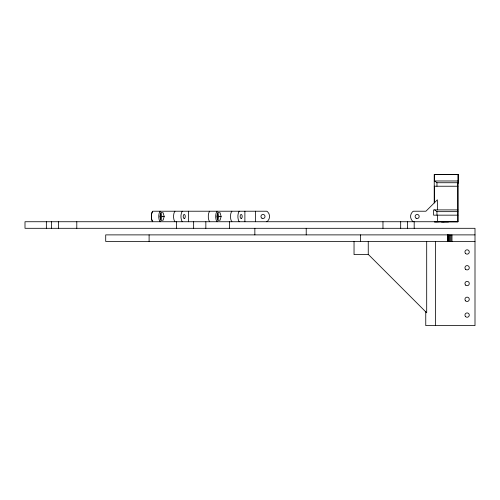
<?xml version="1.0" encoding="UTF-8"?>
<svg xmlns="http://www.w3.org/2000/svg" width="500" height="500" viewBox="0 0 500 500"><rect width="100%" height="100%" fill="white"/><g stroke="black" fill="none" stroke-linecap="round" stroke-linejoin="round"><path stroke-width="0.75" d="M51.438 228.306L51.438 221.737M407.625 221.737L407.625 228.306M160.95 212.719L159.863 216.475L160.95 220.231M161.925 216.475L160.837 220.231L163.119 220.231L164.2 216.475L163.119 212.719L160.837 212.719L161.925 216.475L164.2 216.475M217.881 212.719L216.8 216.475L217.881 220.231M218.856 216.475L217.775 220.231L220.05 220.231L221.137 216.475L220.05 212.719L217.775 212.719L218.856 216.475L221.137 216.475M152.762 221.737L152.306 221.125A6.575 3.287 90 0 1 152.306 211.825L152.762 211.219L266.719 211.219L267.631 211.825A6.575 6.575 0 0 1 267.631 221.125L266.719 221.737M160.162 211.219L159.706 211.825A6.575 3.287 90 0 0 159.706 221.125L160.162 221.737M174.969 211.219L174.513 211.825A6.575 3.287 90 0 0 174.513 221.125L174.969 221.737M182.369 211.219L181.912 211.825A6.575 3.287 -90 0 0 181.912 221.125L182.369 221.737M209.7 211.219L209.237 211.825A6.575 3.287 -90 0 0 209.244 221.125L209.7 221.737M217.1 211.219L216.644 211.825A6.575 3.287 90 0 0 216.644 221.125L217.1 221.737M231.9 211.219L231.444 211.825A6.575 3.287 90 0 0 231.444 221.125L231.9 221.737M239.306 211.219L238.844 211.825A6.575 3.287 -90 0 0 238.844 221.125L239.306 221.737M458.363 182.831L458.562 174.4L434.237 174.4L434.237 202.913M457.494 183.694L458.562 182.631M434.35 180.975L434.35 174.469L442.238 174.45M439.306 221.825L434.35 221.806L457.906 221.838L457.906 174.444L456.694 174.494M434.306 174.438L457.869 174.394M444.194 174.456L440.887 174.469L451.231 174.45M434.387 221.769L448.612 221.781L440.887 221.806L444.194 221.788M458.562 174.513L444.756 174.4M453.963 174.506L457.906 174.506M446.238 174.45L448.612 174.45M434.237 180.975L458.562 180.975M434.675 180.975L436.962 182.725L457.906 182.725M434.237 186.231L457.906 186.231M457.906 209.9L433.594 209.9L433.594 215.162L457.906 215.162M434.675 209.9L436.962 211.656L457.906 211.656M457.906 221.781L442.369 221.775M475 234.881L105.712 234.881L105.712 241.456L475 241.456M368.5 254.606L354.038 254.606L354.038 241.456M445.944 174.5L434.35 174.475M413.413 221.737L412.5 221.125A6.575 6.575 0 0 1 412.5 211.825L413.413 211.219L425.938 211.219L437.362 199.794L437.375 209.9M457.881 182.475L457.95 221.725M437.381 215.162L437.388 221.737L25 221.737L25 228.306L475 228.306L475 325.606L425.756 325.606L425.756 311.863M451.987 234.881L451.987 241.456M451.019 234.881L451.019 241.456M450.019 234.881L450.019 241.456M449.125 234.881L449.125 241.456M448.394 234.881L448.394 241.456M447.844 234.881L447.844 241.456M447.5 234.881L447.5 241.456M447.388 234.881L447.388 241.456M436.962 182.725L436.962 186.231M436.962 211.656L436.962 215.162M435.556 241.456L435.556 325.606M434.35 186.231L434.35 202.806M426.694 241.456L426.694 312.8L368.25 254.356L368.25 241.456M414.188 221.737L414.188 228.306M400.681 221.737L400.681 228.306M382.969 221.737L382.969 228.306M360.625 234.881L360.625 241.456M306.219 228.306L306.219 234.881M255.556 211.219L255.556 221.737M254.85 228.306L254.85 234.881M244.887 211.219L244.887 221.737M229.462 221.737L229.462 228.306M205.844 221.737L205.844 228.306M193.644 221.737L193.644 228.306M188.45 211.219L188.45 221.737M176.506 221.737L176.506 228.306M149.1 234.881L149.1 241.456M76.794 221.737L76.794 228.306M58.381 221.737L58.381 228.306M46.35 221.737L46.35 228.306M152.306 221.125A6.575 3.287 -90 0 1 152.306 211.825M217.2 214.713A2.037 1.019 90 0 1 217.2 218.238M160.263 214.713A2.037 1.019 90 0 1 160.263 218.238M416.131 218.238A2.037 2.037 0 0 0 419.188 216.475A2.037 2.037 0 0 0 416.131 214.713A2.037 2.037 0 0 0 416.131 218.238M261.962 218.238A2.037 2.037 0 0 0 265.019 216.475A2.037 2.037 0 0 0 261.962 214.713A2.037 2.037 0 0 0 261.962 218.238M241.681 218.238A2.037 1.019 -90 0 0 241.681 214.713A2.037 1.019 -90 0 0 240.15 216.475A2.037 1.019 -90 0 0 241.681 218.238M184.744 218.238A2.037 1.019 -90 0 0 184.744 214.713A2.037 1.019 -90 0 0 183.219 216.475A2.037 1.019 -90 0 0 184.744 218.238M465.637 300.9A2.169 2.169 0 0 0 469.225 299.794A2.169 2.169 0 0 0 466.469 297.238A2.169 2.169 0 0 0 465.637 300.9M465.637 316.675A2.169 2.169 0 0 0 469.225 315.569A2.169 2.169 0 0 0 466.469 313.012A2.169 2.169 0 0 0 465.637 316.675M465.637 253.569A2.169 2.169 0 0 0 469.225 252.456A2.169 2.169 0 0 0 466.469 249.9A2.169 2.169 0 0 0 465.637 253.569M465.637 285.119A2.169 2.169 0 0 0 469.225 284.012A2.169 2.169 0 0 0 466.469 281.456A2.169 2.169 0 0 0 465.637 285.119M465.637 269.344A2.169 2.169 0 0 0 469.225 268.238A2.169 2.169 0 0 0 466.469 265.681A2.169 2.169 0 0 0 465.637 269.344"/></g></svg>
